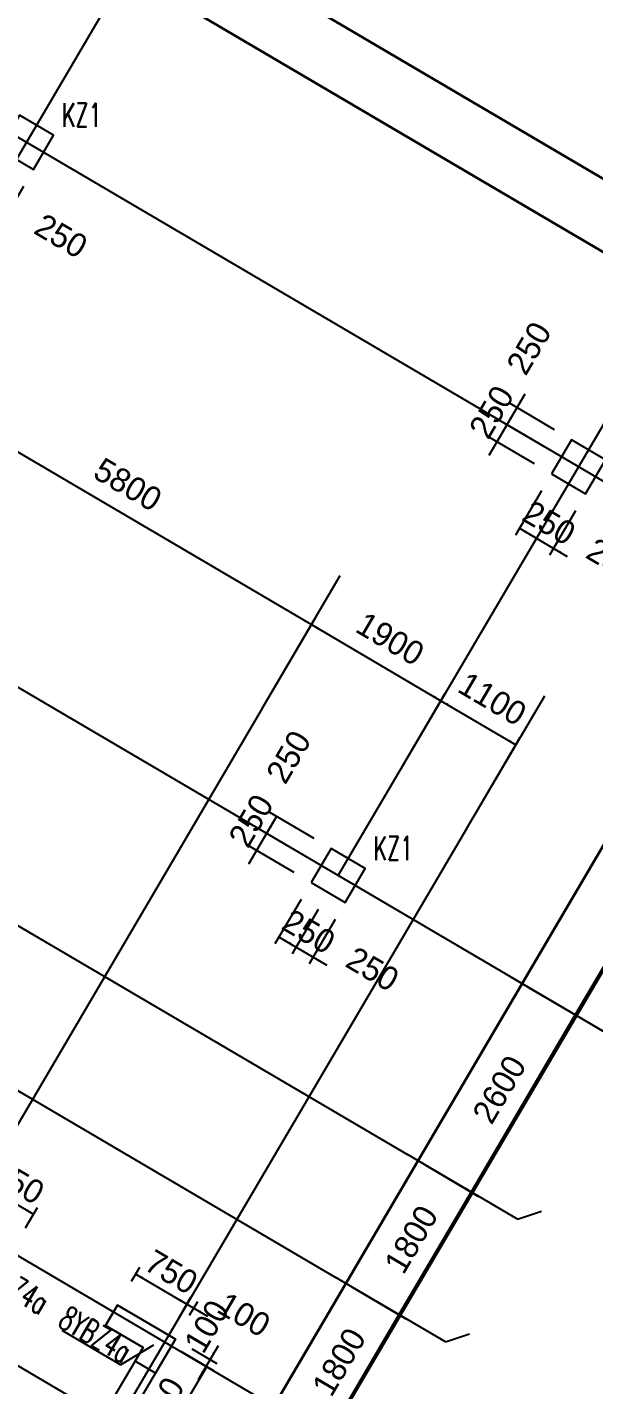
# Model space of a CAD drawing. Extents: x 387171 to 699106, y 11966 to 245688.
# Drawn here: x 632032 to 639201, y 111603 to 128783 of the extents above; entities that cross this region are included whole.
import ezdxf

# ---------------------------------------------------------------- set-up
doc = ezdxf.new("R2010")
doc.units = 0
doc.header["$LTSCALE"] = 100
doc.header["$MEASUREMENT"] = 0
for name, color, linetype in [('b边缘构件', 235, 'Continuous'), ('COLU', 7, 'Continuous'), ('DIM', 3, 'Continuous'), ('DOTE', 253, 'Continuous'), ('L-AXIS', 3, 'Continuous'), ('NUM', 7, 'Continuous'), ('wall-主楼', 2, 'Continuous'), ('Y阴影', 254, 'Continuous'), ('小尺寸', 4, 'Continuous'), ('边缘构件标注', 1, 'Continuous')]:
    doc.layers.add(name, color=color, linetype=linetype)
doc.styles.add('hztxt', font='hztxt')
doc.styles.get("Standard").update_dxf_attribs({"font": 'standard'})
doc.dimstyles.get("Standard").update_dxf_attribs({"dimtxt": 300, "dimasz": 100, "dimexe": 100, "dimexo": 250, "dimgap": 100, "dimtad": 0, "dimtoh": 1, "dimdec": 0, "dimdsep": 46, "dimcen": 0.09, "dimclrt": 7, "dimadec": 0, "dimazin": 0, "dimtfac": 1, "dimtdec": 4, "dimtofl": 0, "dimtmove": 0, "dimatfit": 3, "dimfxl": 1, "dimtolj": 1, "dimtzin": 0, "dimarcsym": 0})

# ---------------------------------------------------------------- blocks, each defined once
blk = doc.blocks.new('*D3167')
at = {"layer": 'L-AXIS', "color": 0, "linetype": 'ByBlock', "lineweight": -2}
for p, q in [((630130, 123315), (630679, 124249)), ((630629, 124163), (635628, 121223)), ((635130, 120375), (635679, 121309))]:
    blk.add_line(p, q, dxfattribs=at)
for points in [[(630629, 124163), (630723, 124127), (630706, 124098)], [(635628, 121223), (635534, 121260), (635551, 121288)]]:
    blk.add_solid(points, dxfattribs=at)
at = {"layer": 'L-AXIS', "color": 7, "linetype": 'Continuous', "lineweight": -2, "insert": (633306, 122995), "char_height": 300, "width": 780, "attachment_point": 5, "rotation": 329.5454, "style": 'hztxt'}
blk.add_mtext('5800', dxfattribs=at)
blk = doc.blocks.new('*D2883')
at = {"layer": 'L-AXIS', "color": 0, "linetype": 'ByBlock', "lineweight": -2}
for p, q in [((641416, 121804), (642094, 121405)), ((638966, 116284), (642007, 121456)), ((638375, 116631), (639052, 116233))]:
    blk.add_line(p, q, dxfattribs=at)
for points in [[(642007, 121456), (641971, 121361), (641942, 121378)], [(638966, 116284), (639003, 116379), (639031, 116362)]]:
    blk.add_solid(points, dxfattribs=at)
at = {"layer": 'L-AXIS', "color": 7, "linetype": 'Continuous', "lineweight": -2, "insert": (640185, 119047), "char_height": 300, "width": 770, "attachment_point": 5, "rotation": 59.5454, "style": 'hztxt'}
blk.add_mtext('6000', dxfattribs=at)
blk = doc.blocks.new('*D3112')
at = {"layer": 'L-AXIS', "color": 0, "linetype": 'ByBlock', "lineweight": -2}
for p, q in [((638375, 116631), (639052, 116233)), ((637648, 114043), (638966, 116284)), ((637057, 114390), (637735, 113992))]:
    blk.add_line(p, q, dxfattribs=at)
for points in [[(638966, 116284), (638930, 116189), (638901, 116206)], [(637648, 114043), (637685, 114137), (637713, 114120)]]:
    blk.add_solid(points, dxfattribs=at)
at = {"layer": 'L-AXIS', "color": 7, "linetype": 'Continuous', "lineweight": -2, "insert": (638006, 115341), "char_height": 300, "width": 775, "attachment_point": 5, "rotation": 59.5454, "style": 'hztxt'}
blk.add_mtext('2600', dxfattribs=at)
blk = doc.blocks.new('*D1149')
at = {"layer": 'L-AXIS', "color": 0, "linetype": 'ByBlock', "lineweight": -2}
for p, q in [((637057, 114390), (637735, 113992)), ((636736, 112491), (637648, 114043)), ((636145, 112839), (636822, 112440))]:
    blk.add_line(p, q, dxfattribs=at)
for points in [[(637648, 114043), (637612, 113948), (637583, 113965)], [(636736, 112491), (636772, 112586), (636801, 112569)]]:
    blk.add_solid(points, dxfattribs=at)
at = {"layer": 'L-AXIS', "color": 7, "linetype": 'Continuous', "lineweight": -2, "insert": (636891, 113444), "char_height": 300, "width": 690, "attachment_point": 5, "rotation": 59.5454, "style": 'hztxt'}
blk.add_mtext('1800', dxfattribs=at)
blk = doc.blocks.new('*D1924')
at = {"layer": 'L-AXIS', "color": 0, "linetype": 'ByBlock', "lineweight": -2}
for p, q in [((636145, 112839), (636822, 112440)), ((635824, 110939), (636736, 112491)), ((635233, 111287), (635910, 110889))]:
    blk.add_line(p, q, dxfattribs=at)
for points in [[(636736, 112491), (636700, 112396), (636671, 112413)], [(635824, 110939), (635860, 111034), (635889, 111017)]]:
    blk.add_solid(points, dxfattribs=at)
at = {"layer": 'L-AXIS', "color": 7, "linetype": 'Continuous', "lineweight": -2, "insert": (635978, 111893), "char_height": 300, "width": 690, "attachment_point": 5, "rotation": 59.5454, "style": 'hztxt'}
blk.add_mtext('1800', dxfattribs=at)
blk = doc.blocks.new('*D2175')
at = {"layer": 'L-AXIS', "color": 0, "linetype": 'ByBlock', "lineweight": -2}
for p, q in [((636768, 119412), (637317, 120346)), ((637266, 120260), (638215, 119703)), ((637716, 118855), (638265, 119789))]:
    blk.add_line(p, q, dxfattribs=at)
for points in [[(637266, 120260), (637361, 120224), (637344, 120195)], [(638215, 119703), (638120, 119739), (638137, 119768)]]:
    blk.add_solid(points, dxfattribs=at)
at = {"layer": 'L-AXIS', "color": 7, "linetype": 'Continuous', "lineweight": -2, "insert": (637918, 120283), "char_height": 300, "width": 685, "attachment_point": 5, "rotation": 329.5454, "style": 'hztxt'}
blk.add_mtext('1100', dxfattribs=at)
blk = doc.blocks.new('*D147')
at = {"layer": 'L-AXIS', "color": 0, "linetype": 'ByBlock', "lineweight": -2}
for p, q in [((635130, 120375), (635679, 121309)), ((635628, 121223), (637266, 120260)), ((636768, 119412), (637317, 120346))]:
    blk.add_line(p, q, dxfattribs=at)
for points in [[(635628, 121223), (635723, 121187), (635706, 121158)], [(637266, 120260), (637172, 120296), (637189, 120325)]]:
    blk.add_solid(points, dxfattribs=at)
at = {"layer": 'L-AXIS', "color": 7, "linetype": 'Continuous', "lineweight": -2, "insert": (636625, 121043), "char_height": 300, "width": 685, "attachment_point": 5, "rotation": 329.5454, "style": 'hztxt'}
blk.add_mtext('1900', dxfattribs=at)
blk = doc.blocks.new('*D3600')
at = {"layer": '小尺寸', "color": 0, "linetype": 'ByBlock', "lineweight": -2}
for p, q in [((631312, 113882), (631516, 114229)), ((631466, 114143), (632112, 113763)), ((632009, 113588), (632163, 113849))]:
    blk.add_line(p, q, dxfattribs=at)
for points in [[(631466, 114143), (631560, 114107), (631543, 114078)], [(632112, 113763), (632017, 113799), (632034, 113828)]]:
    blk.add_solid(points, dxfattribs=at)
at = {"layer": '小尺寸', "color": 7, "linetype": 'Continuous', "lineweight": -2, "insert": (631916, 114169), "char_height": 300, "width": 566.67, "attachment_point": 5, "rotation": 329.5454, "style": 'hztxt'}
blk.add_mtext('750', dxfattribs=at)
blk = doc.blocks.new('*D3139')
at = {"layer": '小尺寸', "color": 0, "linetype": 'ByBlock', "lineweight": -2}
for p, q in [((633353, 112914), (633457, 113091)), ((633406, 113005), (634053, 112625)), ((633949, 112448), (634104, 112711))]:
    blk.add_line(p, q, dxfattribs=at)
for points in [[(633406, 113005), (633501, 112969), (633484, 112940)], [(634053, 112625), (633958, 112661), (633975, 112690)]]:
    blk.add_solid(points, dxfattribs=at)
at = {"layer": '小尺寸', "color": 7, "linetype": 'Continuous', "lineweight": -2, "insert": (633856, 113031), "char_height": 300, "width": 566.67, "attachment_point": 5, "rotation": 329.5454, "style": 'hztxt'}
blk.add_mtext('750', dxfattribs=at)
blk = doc.blocks.new('*D3360')
at = {"layer": '小尺寸', "color": 0, "linetype": 'ByBlock', "lineweight": -2}
for p, q in [((633881, 112726), (634312, 112473)), ((633949, 112448), (634104, 112711)), ((634086, 112483), (634190, 112660))]:
    blk.add_line(p, q, dxfattribs=at)
for points in [[(634053, 112625), (633958, 112661), (633975, 112690)], [(634139, 112574), (634234, 112538), (634217, 112509)]]:
    blk.add_solid(points, dxfattribs=at)
at = {"layer": '小尺寸', "color": 7, "linetype": 'Continuous', "lineweight": -2, "insert": (634775, 112491), "char_height": 300, "width": 476.67, "attachment_point": 5, "rotation": 329.5454, "style": 'hztxt'}
blk.add_mtext('100', dxfattribs=at)
blk = doc.blocks.new('*D3602')
at = {"layer": '小尺寸', "color": 0, "linetype": 'ByBlock', "lineweight": -2}
for p, q in [((633979, 112024), (634381, 111788)), ((634116, 112059), (634432, 111874)), ((634447, 112097), (634194, 111666))]:
    blk.add_line(p, q, dxfattribs=at)
for points in [[(634346, 111924), (634382, 112019), (634411, 112002)], [(634295, 111838), (634259, 111744), (634230, 111760)]]:
    blk.add_solid(points, dxfattribs=at)
at = {"layer": '小尺寸', "color": 7, "linetype": 'Continuous', "lineweight": -2, "insert": (634302, 112343), "char_height": 300, "width": 476.67, "attachment_point": 5, "rotation": 59.5454, "style": 'hztxt'}
blk.add_mtext('100', dxfattribs=at)
blk = doc.blocks.new('*D1968')
at = {"layer": '小尺寸', "color": 0, "linetype": 'ByBlock', "lineweight": -2}
for p, q in [((633987, 112019), (634389, 111783)), ((634303, 111834), (633492, 110454)), ((633262, 110589), (633578, 110404))]:
    blk.add_line(p, q, dxfattribs=at)
for points in [[(634303, 111834), (634266, 111739), (634237, 111756)], [(633492, 110454), (633528, 110549), (633557, 110532)]]:
    blk.add_solid(points, dxfattribs=at)
at = {"layer": '小尺寸', "color": 7, "linetype": 'Continuous', "lineweight": -2, "insert": (633682, 111271), "char_height": 300, "width": 685, "attachment_point": 5, "rotation": 59.5454, "style": 'hztxt'}
blk.add_mtext('1600', dxfattribs=at)
blk = doc.blocks.new('*D913')
at = {"layer": 'DIM', "color": 0, "linetype": 'ByBlock', "lineweight": -2}
for p, q in [((638330, 124140), (638000, 123580)), ((638703, 123689), (638142, 124019)), ((638576, 123474), (638015, 123803))]:
    blk.add_line(p, q, dxfattribs=at)
for points in [[(638228, 123968), (638265, 124063), (638293, 124046)], [(638102, 123753), (638065, 123658), (638037, 123675)]]:
    blk.add_solid(points, dxfattribs=at)
at = {"layer": 'DIM', "color": 7, "linetype": 'Continuous', "lineweight": -2, "insert": (638381, 124721), "char_height": 300, "width": 566.67, "attachment_point": 5, "rotation": 59.5454, "style": 'hztxt'}
blk.add_mtext('250', dxfattribs=at)
blk = doc.blocks.new('*D3363')
at = {"layer": 'DIM', "color": 0, "linetype": 'ByBlock', "lineweight": -2}
for p, q in [((638203, 123925), (637874, 123365)), ((638576, 123474), (638015, 123803)), ((638449, 123258), (637889, 123588))]:
    blk.add_line(p, q, dxfattribs=at)
for points in [[(638102, 123753), (638138, 123847), (638167, 123830)], [(637975, 123537), (637939, 123442), (637910, 123459)]]:
    blk.add_solid(points, dxfattribs=at)
at = {"layer": 'DIM', "color": 7, "linetype": 'Continuous', "lineweight": -2, "insert": (637907, 123914), "char_height": 300, "width": 566.67, "attachment_point": 5, "rotation": 59.5454, "style": 'hztxt'}
blk.add_mtext('250', dxfattribs=at)
blk = doc.blocks.new('*D3574')
at = {"layer": 'DIM', "color": 0, "linetype": 'ByBlock', "lineweight": -2}
for p, q in [((638538, 122916), (638208, 122356)), ((638753, 122789), (638424, 122229)), ((638259, 122442), (638475, 122315))]:
    blk.add_line(p, q, dxfattribs=at)
for points in [[(638259, 122442), (638354, 122406), (638337, 122377)], [(638475, 122315), (638380, 122352), (638397, 122380)]]:
    blk.add_solid(points, dxfattribs=at)
at = {"layer": 'DIM', "color": 7, "linetype": 'Continuous', "lineweight": -2, "insert": (638636, 122510), "char_height": 300, "width": 566.67, "attachment_point": 5, "rotation": 329.5454, "style": 'hztxt'}
blk.add_mtext('250', dxfattribs=at)
blk = doc.blocks.new('*D4075')
at = {"layer": 'DIM', "color": 0, "linetype": 'ByBlock', "lineweight": -2}
for p, q in [((638753, 122789), (638424, 122229)), ((638969, 122663), (638639, 122102)), ((638302, 122417), (638863, 122087))]:
    blk.add_line(p, q, dxfattribs=at)
for points in [[(638475, 122315), (638380, 122352), (638397, 122380)], [(638690, 122188), (638785, 122152), (638768, 122123)]]:
    blk.add_solid(points, dxfattribs=at)
at = {"layer": 'DIM', "color": 7, "linetype": 'Continuous', "lineweight": -2, "insert": (639443, 122036), "char_height": 300, "width": 566.67, "attachment_point": 5, "rotation": 329.5454, "style": 'hztxt'}
blk.add_mtext('250', dxfattribs=at)
blk = doc.blocks.new('*D4288')
at = {"layer": 'DIM', "color": 0, "linetype": 'ByBlock', "lineweight": -2}
for p, q in [((631771, 126895), (631441, 126335)), ((631986, 126768), (631657, 126208)), ((631492, 126421), (631708, 126294))]:
    blk.add_line(p, q, dxfattribs=at)
for points in [[(631492, 126421), (631587, 126384), (631570, 126356)], [(631708, 126294), (631613, 126330), (631630, 126359)]]:
    blk.add_solid(points, dxfattribs=at)
at = {"layer": 'DIM', "color": 7, "linetype": 'Continuous', "lineweight": -2, "insert": (632461, 126141), "char_height": 300, "width": 566.67, "attachment_point": 5, "rotation": 329.5454, "style": 'hztxt'}
blk.add_mtext('250', dxfattribs=at)
blk = doc.blocks.new('*D2980')
at = {"layer": 'DIM', "color": 0, "linetype": 'ByBlock', "lineweight": -2}
for p, q in [((635187, 118796), (635061, 118580)), ((635661, 118517), (635101, 118847)), ((635535, 118302), (634974, 118631))]:
    blk.add_line(p, q, dxfattribs=at)
for points in [[(635187, 118796), (635151, 118701), (635122, 118718)], [(635061, 118580), (635097, 118675), (635126, 118658)]]:
    blk.add_solid(points, dxfattribs=at)
at = {"layer": 'DIM', "color": 7, "linetype": 'Continuous', "lineweight": -2, "insert": (635340, 119549), "char_height": 300, "width": 566.67, "attachment_point": 5, "rotation": 59.5454, "style": 'hztxt'}
blk.add_mtext('250', dxfattribs=at)
blk = doc.blocks.new('*D956')
at = {"layer": 'DIM', "color": 0, "linetype": 'ByBlock', "lineweight": -2}
for p, q in [((635162, 118753), (634832, 118192)), ((635535, 118302), (634974, 118631)), ((635408, 118086), (634848, 118416))]:
    blk.add_line(p, q, dxfattribs=at)
for points in [[(635061, 118580), (635097, 118675), (635126, 118658)], [(634934, 118365), (634898, 118270), (634869, 118287)]]:
    blk.add_solid(points, dxfattribs=at)
at = {"layer": 'DIM', "color": 7, "linetype": 'Continuous', "lineweight": -2, "insert": (634865, 118742), "char_height": 300, "width": 566.67, "attachment_point": 5, "rotation": 59.5454, "style": 'hztxt'}
blk.add_mtext('250', dxfattribs=at)
blk = doc.blocks.new('*D1235')
at = {"layer": 'DIM', "color": 0, "linetype": 'ByBlock', "lineweight": -2}
for p, q in [((635497, 117744), (635167, 117184)), ((635712, 117617), (635383, 117057)), ((635218, 117270), (635433, 117143))]:
    blk.add_line(p, q, dxfattribs=at)
for points in [[(635218, 117270), (635313, 117233), (635296, 117205)], [(635433, 117143), (635339, 117179), (635356, 117208)]]:
    blk.add_solid(points, dxfattribs=at)
at = {"layer": 'DIM', "color": 7, "linetype": 'Continuous', "lineweight": -2, "insert": (635595, 117338), "char_height": 300, "width": 566.67, "attachment_point": 5, "rotation": 329.5454, "style": 'hztxt'}
blk.add_mtext('250', dxfattribs=at)
blk = doc.blocks.new('*D1171')
at = {"layer": 'DIM', "color": 0, "linetype": 'ByBlock', "lineweight": -2}
for p, q in [((635712, 117617), (635383, 117057)), ((635928, 117490), (635598, 116930)), ((635261, 117244), (635821, 116915))]:
    blk.add_line(p, q, dxfattribs=at)
for points in [[(635433, 117143), (635339, 117179), (635356, 117208)], [(635649, 117016), (635744, 116980), (635727, 116951)]]:
    blk.add_solid(points, dxfattribs=at)
at = {"layer": 'DIM', "color": 7, "linetype": 'Continuous', "lineweight": -2, "insert": (636402, 116864), "char_height": 300, "width": 566.67, "attachment_point": 5, "rotation": 329.5454, "style": 'hztxt'}
blk.add_mtext('250', dxfattribs=at)
blk = doc.blocks.new('后浇带现场')
at = {"color": 6, "lineweight": 30}
for points in [[(821257, 720830), (821257, 688843), (805860, 662656), (825600, 651049), (814026, 631365), (812236, 611185), (845904, 608199)], [(822057, 720830), (822057, 688625), (806955, 662940), (826695, 651333), (814807, 631115), (813104, 611911), (845975, 608996)]]:
    blk.add_lwpolyline(points, dxfattribs=at)

msp = doc.modelspace()

# ---------------------------------------------------------------- hatches: boundary and pattern name
at = {"layer": 'Y阴影'}
h = msp.add_hatch(dxfattribs=at)
h.set_pattern_fill('ANSI31', color=256, scale=25, angle=-30.45463, style=0)
h.set_pattern_definition([])
h.paths.add_polyline_path([(633908.3, 112181.5), (633654.9, 111750.5), (633396.3, 111902.6), (633497.6, 112075), (633023.5, 112353.8), (633175.6, 112612.4)], flags=0)

# ---------------------------------------------------------------- linework, layer by layer
at = {"layer": 'b边缘构件'}
msp.add_lwpolyline([(633908.3, 112181.5), (633654.9, 111750.5), (633396.3, 111902.6), (633497.6, 112075), (633023.5, 112353.8), (633175.6, 112612.4), (633908.3, 112181.5)], dxfattribs=at)
at = {"layer": 'COLU'}
for points in [[(631682.1, 127237.1), (632113.2, 126983.7), (632366.6, 127414.7), (631935.6, 127668.1)], [(638664.6, 123131.6), (639095.6, 122878.1), (639349, 123309.1), (638918, 123562.6)], [(635623.5, 117959.4), (636054.5, 117705.9), (636307.9, 118137), (635876.9, 118390.4)]]:
    msp.add_lwpolyline(points, close=True, dxfattribs=at)
at = {"layer": 'DOTE'}
for p, q in [((628983.2, 122153.7), (646343.1, 151678.2)), ((587628.3, 143453.4), (636841.8, 114516.9)), ((585803.6, 140350.1), (639805.6, 108598)), ((645989.3, 119114.8), (611077, 139642.5)), ((647775.5, 111104.2), (601053.4, 138575.8)), ((635965.7, 118048.2), (647826.1, 138219.7)), ((621063.7, 121706), (635929.5, 112965.2)), ((635003.1, 120159.6), (628600.4, 109270.2)), ((619543.1, 119119.9), (634408.9, 110379.1)), ((637589.2, 118639.1), (625971.5, 98880.3))]:
    msp.add_line(p, q, dxfattribs=at)
at = {"layer": 'L-AXIS'}
for p, q in [((635003.1, 120159.6), (635993.7, 121844.4)), ((637589.2, 118639.1), (638579.8, 120323.9)), ((639552.8, 115939), (638159.6, 116758.2)), ((638235, 113697.7), (636841.8, 114516.9)), ((638235, 113697.7), (638539.5, 113802.2)), ((637322.7, 112146.1), (635929.5, 112965.2)), ((637322.7, 112146.1), (637627.2, 112250.6))]:
    msp.add_line(p, q, dxfattribs=at)
at = {"layer": 'wall-主楼'}
msp.add_lwpolyline([(633046.6, 110716.1), (633908.3, 112181.5), (633175.6, 112612.4), (633023.5, 112353.8), (633497.6, 112075), (632788, 110868.2)], close=True, dxfattribs=at)
at = {"layer": '边缘构件标注', "color": 200}
for q in [(632475.7, 112289.3), (633634.5, 112110.5)]:
    msp.add_line((633212.1, 111856.3), q, dxfattribs=at)

# ---------------------------------------------------------------- block references
at = {"color": 3, "lineweight": 30}
msp.add_blockref('后浇带现场', (-182998.7, -527042.1), dxfattribs=at)

# ---------------------------------------------------------------- texts
at = {"layer": 'NUM', "color": 200, "width": 0.7}
for p in [(632472.7, 127520.7), (636414, 118243)]:
    msp.add_text('KZ1', height=300, dxfattribs=at).set_placement(p)
at = {"layer": '边缘构件标注', "color": 200, "width": 0.7}
for p in [(631356.7, 112971.1), (632404.6, 112354.9)]:
    msp.add_text('8YBZ4a', height=300, rotation=329.54537, dxfattribs=at).set_placement(p)

# ---------------------------------------------------------------- dimensions: what is measured, and where the dimension line sits
at = {"layer": 'DIM', "color": 200}
for p1, p2, picture, middle in [((631897.7, 127110.4), (632113.2, 126983.7), '*D4288', (632022.4, 126399)), ((638918, 123562.6), (638791.3, 123347.1), '*D913', (638123.4, 124282.8)), ((638791.3, 123347.1), (638664.6, 123131.6), '*D3363', (637648.9, 123475.8)), ((638664.6, 123131.6), (638880.1, 123004.8), '*D3574', (638197.8, 122768)), ((638880.1, 123004.8), (639095.6, 122878.1), '*D4075', (639004.8, 122293.5)), ((635876.9, 118390.4), (635750.2, 118174.9), '*D2980', (635082.3, 119110.6)), ((635750.2, 118174.9), (635623.5, 117959.4), '*D956', (634607.8, 118303.6)), ((635623.5, 117959.4), (635839, 117832.7), '*D1235', (635156.7, 117595.8)), ((635839, 117832.7), (636054.5, 117705.9), '*D1171', (635963.7, 117121.3))]:
    dim = msp.add_aligned_dim(p1=p1, p2=p2, distance=-800, dimstyle='Standard', dxfattribs=at)
    dim.commit()
    dim.dimension.update_dxf_attribs({"geometry": picture, "text_midpoint": middle})
at = {"layer": 'L-AXIS'}
for base, p1, p2, angle, picture, middle in [((635628.4, 121223.2), (630003.3, 123099.4), (635003.1, 120159.6), 329.54537, '*D3167', (633305.9, 122994.8)), ((642007.4, 121456.1), (638159.6, 116758.2), (641200.8, 121930.4), 59.54537, '*D2883', (640185.1, 119047.4)), ((637266.3, 120260.2), (635003.1, 120159.6), (636640.9, 119196.6), 329.54537, '*D147', (636624.8, 121043.4)), ((638214.5, 119702.6), (636640.9, 119196.6), (637589.2, 118639.1), 329.54537, '*D2175', (637917.8, 120283.1)), ((638966.3, 116283.9), (636841.8, 114516.9), (638159.6, 116758.2), 59.54537, '*D3112', (638005.6, 115340.7)), ((637648.4, 114042.6), (635929.5, 112965.2), (636841.8, 114516.9), 59.54537, '*D1149', (636890.5, 113444.2)), ((636736.1, 112491), (635017.1, 111413.6), (635929.5, 112965.2), 59.54537, '*D1924', (635978.2, 111892.5))]:
    dim = msp.add_linear_dim(base=base, p1=p1, p2=p2, angle=angle, dimstyle='Standard', dxfattribs=at)
    dim.commit()
    dim.dimension.update_dxf_attribs({"geometry": picture, "text_midpoint": middle})
at = {"layer": '小尺寸'}
for base, p1, p2, angle, picture, middle in [((632112.1, 113763), (631185.3, 113666.6), (631882.5, 113372.7), 149.54537, '*D3600', (631915.5, 114168.6)), ((634053, 112624.9), (633226.3, 112698.6), (633822.1, 112232.2), 329.54537, '*D3139', (633856.5, 113030.5)), ((634139.2, 112574.3), (633822.1, 112232.2), (633959, 112267.8), 329.54537, '*D3360', (634440, 112687.4)), ((634294.9, 111838.2), (633900.7, 112186), (633763.8, 112150.5), 59.54537, '*D3602', (634104.8, 112008)), ((633491.6, 110454.5), (633771.4, 112146), (633046.6, 110716.1), 59.54537, '*D1968', (633681.5, 111270.8))]:
    dim = msp.add_linear_dim(base=base, p1=p1, p2=p2, angle=angle, dimstyle='Standard', dxfattribs=at)
    dim.commit()
    dim.dimension.update_dxf_attribs({"geometry": picture, "text_midpoint": middle})

doc.saveas('drawing.dxf')
